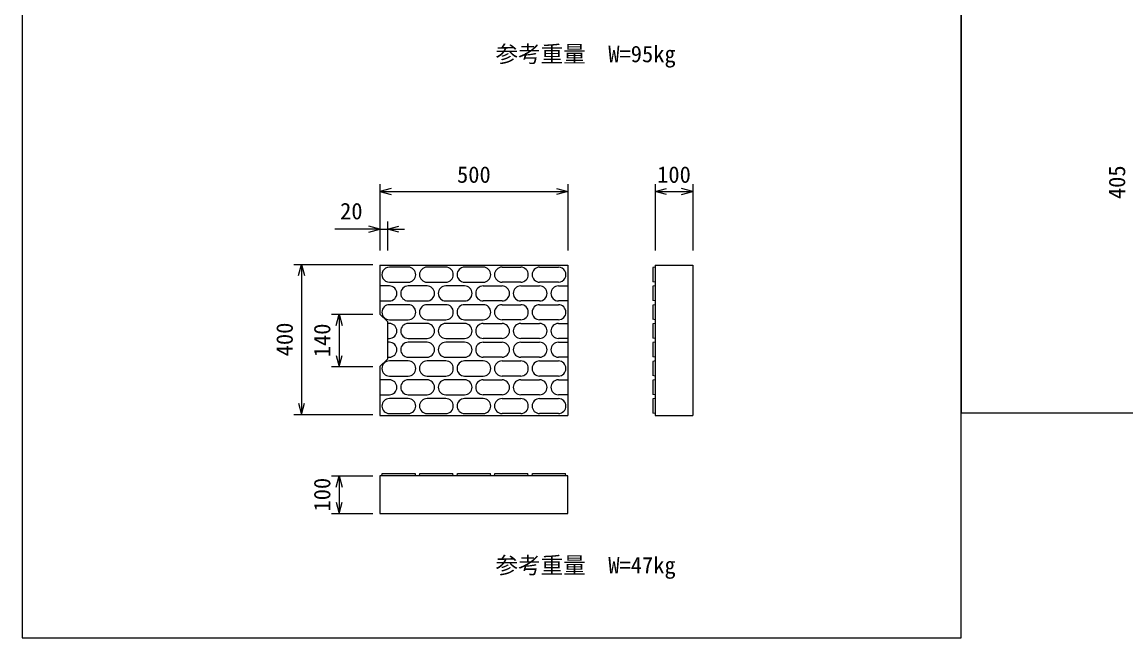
# Model space of a CAD drawing. Units: millimetres, scale not verified. Extents: x -16800 to 16800, y -5940 to 5940.
# Drawn here: x -6384 to -3446, y -49 to 1592 of the extents above; entities that cross this region are included whole.
import ezdxf
from ezdxf.enums import TextEntityAlignment as Align

# ---------------------------------------------------------------- set-up
doc = ezdxf.new("R2010")
doc.units = ezdxf.units.MM
doc.header["$LTSCALE"] = 20
for name, color, linetype, lineweight in [('0-0_DIM', 7, 'Continuous', 25), ('0-2_HATCH', 6, 'Continuous', 25), ('0-5_OUTLINE', 3, 'Continuous', 25), ('0-6_TXT', 7, 'Continuous', 25)]:
    doc.layers.add(name, color=color, linetype=linetype, lineweight=lineweight)
doc.styles.add('ＭＳ ゴシック', font='')
doc.styles.get('ＭＳ ゴシック').set_extended_font_data('MS Gothic')

msp = doc.modelspace()

# ---------------------------------------------------------------- linework, layer by layer
at = {"layer": '0-0_DIM'}
for p, q in [((-5431.55, 1160.73), (-5431.55, 983.61)), ((-4931.55, 1160.73), (-4931.55, 983.61)), ((-4698.73, 1160.73), (-4698.73, 983.61)), ((-4598.73, 1160.73), (-4598.73, 983.61)), ((-5431.55, 1140.73), (-4931.55, 1140.73)), ((-4698.73, 1140.73), (-4598.73, 1140.73)), ((-5411.55, 1060.73), (-5411.55, 983.61)), ((-5431.55, 1040.73), (-5552.06, 1040.73)), ((-5660.55, 946.7), (-5450.55, 946.7)), ((-5640.55, 946.7), (-5640.55, 546.7)), ((-5560.55, 814.2), (-5450.55, 814.2)), ((-5540.55, 814.2), (-5540.55, 674.2)), ((-5560.55, 674.2), (-5450.55, 674.2)), ((-5660.55, 546.7), (-5450.55, 546.7)), ((-5560.55, 383.14), (-5450.55, 383.14)), ((-5540.55, 383.14), (-5540.55, 283.14)), ((-5560.55, 283.14), (-5450.55, 283.14))]:
    msp.add_line(p, q, dxfattribs=at)
for points in [[(-5401.55, 1148.77), (-5431.55, 1140.73), (-5401.55, 1132.7)], [(-4961.55, 1148.77), (-4931.55, 1140.73), (-4961.55, 1132.7)], [(-4668.73, 1132.7), (-4698.73, 1140.73), (-4668.73, 1148.77)], [(-4628.73, 1132.7), (-4598.73, 1140.73), (-4628.73, 1148.77)], [(-5461.55, 1032.7), (-5431.55, 1040.73), (-5461.55, 1048.77)], [(-5431.55, 1040.73), (-5411.55, 1040.73), (-5366.11, 1040.73)], [(-5381.55, 1032.7), (-5411.55, 1040.73), (-5381.55, 1048.77)], [(-5648.58, 916.7), (-5640.55, 946.7), (-5632.51, 916.7)], [(-5548.58, 784.2), (-5540.55, 814.2), (-5532.51, 784.2)], [(-5548.58, 704.2), (-5540.55, 674.2), (-5532.51, 704.2)], [(-5648.58, 576.7), (-5640.55, 546.7), (-5632.51, 576.7)], [(-5548.58, 353.14), (-5540.55, 383.14), (-5532.51, 353.14)], [(-5548.58, 313.14), (-5540.55, 283.14), (-5532.51, 313.14)]]:
    msp.add_lwpolyline(points, dxfattribs=at)
at = {"layer": '0-2_HATCH'}
for p, q in [((-5356.55, 939.2), (-5406.55, 939.2)), ((-5256.36, 939.2), (-5306.36, 939.2)), ((-5156.73, 939.2), (-5206.36, 939.2)), ((-5106.73, 939.2), (-5056.73, 939.2)), ((-5006.54, 939.2), (-4956.55, 939.2)), ((-4698.73, 939.2), (-4705.23, 938.2)), ((-4705.23, 938.2), (-4705.23, 900.2)), ((-5406.55, 889.2), (-5431.55, 889.2)), ((-5406.55, 899.2), (-5356.55, 899.2)), ((-5306.36, 889.2), (-5356.36, 889.2)), ((-5306.36, 899.2), (-5256.36, 899.2)), ((-5206.36, 889.2), (-5256.36, 889.2)), ((-5206.36, 899.2), (-5156.73, 899.2)), ((-5156.73, 889.2), (-5106.73, 889.2)), ((-5056.73, 899.2), (-5106.73, 899.2)), ((-5056.73, 889.2), (-5006.73, 889.2)), ((-4956.55, 899.2), (-5006.54, 899.2)), ((-4956.54, 889.2), (-4931.55, 889.2)), ((-4698.73, 899.2), (-4705.23, 900.2)), ((-4698.73, 889.2), (-4705.23, 888.2)), ((-4705.23, 888.2), (-4705.23, 850.2)), ((-5431.55, 849.2), (-5406.55, 849.2)), ((-5356.55, 839.2), (-5406.55, 839.2)), ((-5356.36, 849.2), (-5306.36, 849.2)), ((-5256.36, 839.2), (-5306.36, 839.2)), ((-5256.36, 849.2), (-5206.36, 849.2)), ((-5156.73, 839.2), (-5206.36, 839.2)), ((-5106.73, 849.2), (-5156.73, 849.2)), ((-5106.73, 839.2), (-5056.73, 839.2)), ((-5006.73, 849.2), (-5056.73, 849.2)), ((-5006.54, 839.2), (-4956.55, 839.2)), ((-4931.55, 849.2), (-4956.54, 849.2)), ((-4698.73, 849.2), (-4705.23, 850.2)), ((-4698.73, 839.2), (-4705.23, 838.2)), ((-4705.23, 838.2), (-4705.23, 800.2)), ((-5406.55, 799.2), (-5356.55, 799.2)), ((-5306.36, 799.2), (-5256.36, 799.2)), ((-5206.36, 799.2), (-5156.73, 799.2)), ((-5056.73, 799.2), (-5106.73, 799.2)), ((-4956.5, 799.2), (-5006.54, 799.2)), ((-4698.73, 799.2), (-4705.23, 800.2)), ((-5406.55, 789.2), (-5411.55, 789.2)), ((-5306.36, 789.2), (-5356.36, 789.2)), ((-5206.36, 789.2), (-5256.36, 789.2)), ((-5156.73, 789.2), (-5106.73, 789.2)), ((-5056.73, 789.2), (-5006.73, 789.2)), ((-4956.54, 789.2), (-4931.55, 789.2)), ((-4698.73, 789.2), (-4705.23, 788.2)), ((-4705.23, 788.2), (-4705.23, 750.2)), ((-5411.55, 749.2), (-5406.55, 749.2)), ((-5406.55, 739.2), (-5411.55, 739.2)), ((-5356.36, 749.2), (-5306.36, 749.2)), ((-5306.36, 739.2), (-5356.36, 739.2)), ((-5256.36, 749.2), (-5206.36, 749.2)), ((-5206.36, 739.2), (-5256.36, 739.2)), ((-5106.73, 749.2), (-5156.73, 749.2)), ((-5156.73, 739.2), (-5106.73, 739.2)), ((-5006.73, 749.2), (-5056.73, 749.2)), ((-5056.73, 739.2), (-5006.73, 739.2)), ((-4931.55, 749.2), (-4956.54, 749.2)), ((-4956.54, 739.2), (-4931.55, 739.2)), ((-4698.73, 749.2), (-4705.23, 750.2)), ((-4698.73, 739.2), (-4705.23, 738.2)), ((-4705.23, 738.2), (-4705.23, 700.2)), ((-5411.55, 699.2), (-5406.55, 699.2)), ((-5356.55, 689.2), (-5406.55, 689.2)), ((-5356.36, 699.2), (-5306.36, 699.2)), ((-5256.36, 689.2), (-5306.36, 689.2)), ((-5256.36, 699.2), (-5206.36, 699.2)), ((-5156.73, 689.2), (-5206.36, 689.2)), ((-5106.73, 699.2), (-5156.73, 699.2)), ((-5106.73, 689.2), (-5056.73, 689.2)), ((-5006.73, 699.2), (-5056.73, 699.2)), ((-5006.54, 689.2), (-4956.55, 689.2)), ((-4931.55, 699.2), (-4956.54, 699.2)), ((-4698.73, 699.2), (-4705.23, 700.2)), ((-4698.73, 689.2), (-4705.23, 688.2)), ((-4705.23, 688.2), (-4705.23, 650.2)), ((-5406.55, 649.2), (-5356.55, 649.2)), ((-5306.36, 649.2), (-5256.36, 649.2)), ((-5206.36, 649.2), (-5156.73, 649.2)), ((-5056.73, 649.2), (-5106.73, 649.2)), ((-4956.55, 649.2), (-5006.54, 649.2)), ((-4698.73, 649.2), (-4705.23, 650.2)), ((-5406.55, 639.2), (-5431.55, 639.2)), ((-5306.36, 639.2), (-5356.36, 639.2)), ((-5206.36, 639.2), (-5256.36, 639.2)), ((-5156.73, 639.2), (-5106.73, 639.2)), ((-5056.73, 639.2), (-5006.73, 639.2)), ((-4956.54, 639.2), (-4931.55, 639.2)), ((-4698.73, 639.2), (-4705.23, 638.2)), ((-4705.23, 638.2), (-4705.23, 600.2)), ((-5431.55, 599.2), (-5406.55, 599.2)), ((-5356.45, 589.2), (-5406.64, 589.2)), ((-5356.36, 599.2), (-5306.36, 599.2)), ((-5256.36, 589.2), (-5306.36, 589.2)), ((-5256.36, 599.2), (-5206.36, 599.2)), ((-5156.73, 589.2), (-5206.36, 589.2)), ((-5106.73, 599.2), (-5156.73, 599.2)), ((-5106.73, 589.2), (-5056.73, 589.2)), ((-5006.73, 599.2), (-5056.73, 599.2)), ((-5006.54, 589.2), (-4956.55, 589.2)), ((-4931.55, 599.2), (-4956.54, 599.2)), ((-4698.73, 599.2), (-4705.23, 600.2)), ((-4698.73, 589.2), (-4705.23, 588.2)), ((-4705.23, 588.2), (-4705.23, 550.2)), ((-5406.55, 549.2), (-5356.55, 549.2)), ((-5306.36, 549.2), (-5256.36, 549.2)), ((-5206.36, 549.2), (-5156.73, 549.2)), ((-5056.73, 549.2), (-5106.73, 549.2)), ((-4956.55, 549.2), (-5006.54, 549.2)), ((-4698.73, 549.2), (-4705.23, 550.2)), ((-5426.55, 383.14), (-5425.55, 389.64)), ((-5425.54, 389.64), (-5337.55, 389.64)), ((-5336.55, 383.14), (-5337.55, 389.64)), ((-5326.36, 383.14), (-5325.36, 389.64)), ((-5325.36, 389.64), (-5237.36, 389.64)), ((-5236.36, 383.14), (-5237.36, 389.64)), ((-5226.36, 383.14), (-5225.36, 389.64)), ((-5225.36, 389.64), (-5137.36, 389.64)), ((-5136.36, 383.14), (-5137.36, 389.64)), ((-5126.73, 383.14), (-5125.73, 389.64)), ((-5125.73, 389.64), (-5037.73, 389.64)), ((-5036.73, 383.14), (-5037.73, 389.64)), ((-5026.54, 383.14), (-5025.54, 389.64)), ((-5025.54, 389.64), (-4937.55, 389.64)), ((-4936.55, 383.14), (-4937.55, 389.64))]:
    msp.add_line(p, q, dxfattribs=at)
for centre, start, end in [((-5406.6, 919.2), 89.84539, 270.15742), ((-5356.55, 919.2), 270, 90), ((-5306.36, 919.2), 90, 270), ((-5256.36, 919.2), 270, 90), ((-5206.36, 919.2), 90, 270), ((-5156.73, 919.2), 270, 90), ((-5106.73, 919.2), 90, 270), ((-5056.73, 919.2), 270, 90), ((-5006.54, 919.2), 90, 270), ((-4956.49, 919.2), 269.84258, 90.15461), ((-5406.55, 869.2), 270, 90), ((-5356.36, 869.2), 90, 270), ((-5306.36, 869.2), 270, 90), ((-5256.36, 869.2), 90, 270), ((-5206.36, 869.2), 270, 90), ((-5156.73, 869.2), 90, 270), ((-5106.73, 869.2), 270, 90), ((-5056.73, 869.2), 90, 270), ((-5006.73, 869.2), 270, 90), ((-4956.54, 869.2), 90, 270), ((-5406.36, 819.2), 90, 270), ((-5356.55, 819.2), 270, 90), ((-5306.36, 819.2), 90, 270), ((-5256.36, 819.2), 270, 90), ((-5206.36, 819.2), 90, 270), ((-5156.73, 819.2), 270, 90), ((-5106.73, 819.2), 90, 270), ((-5056.73, 819.2), 270, 90), ((-5006.54, 819.2), 90, 270), ((-4956.55, 819.2), 270.13449, 90), ((-5406.55, 769.2), 270, 90), ((-5356.36, 769.2), 90, 270), ((-5306.36, 769.2), 270, 90), ((-5256.36, 769.2), 90, 270), ((-5206.36, 769.2), 270, 90), ((-5156.73, 769.2), 90, 270), ((-5106.73, 769.2), 270, 90), ((-5056.73, 769.2), 90, 270), ((-5006.73, 769.2), 270, 90), ((-4956.54, 769.2), 90, 270), ((-5406.55, 719.2), 270, 90), ((-5356.36, 719.2), 90, 270), ((-5306.36, 719.2), 270, 90), ((-5256.36, 719.2), 90, 270), ((-5206.36, 719.2), 270, 90), ((-5156.73, 719.2), 90, 270), ((-5106.73, 719.2), 270, 90), ((-5056.73, 719.2), 90, 270), ((-5006.73, 719.2), 270, 90), ((-4956.54, 719.2), 90, 270), ((-5406.55, 669.2), 90, 270), ((-5356.55, 669.2), 270, 90), ((-5306.36, 669.2), 90, 270), ((-5256.36, 669.2), 270, 90), ((-5206.36, 669.2), 90, 270), ((-5156.73, 669.2), 270, 90), ((-5106.73, 669.2), 90, 270), ((-5056.73, 669.2), 270, 90), ((-5006.54, 669.2), 90, 270), ((-4956.55, 669.2), 270, 90), ((-5406.55, 619.2), 270, 90), ((-5356.36, 619.2), 90, 270), ((-5306.36, 619.2), 270, 90), ((-5256.36, 619.2), 90, 270), ((-5206.36, 619.2), 270, 90), ((-5156.73, 619.2), 90, 270), ((-5106.73, 619.2), 270, 90), ((-5056.73, 619.2), 90, 270), ((-5006.73, 619.2), 270, 90), ((-4956.54, 619.2), 90, 270), ((-5406.55, 569.2), 90.28108, 270), ((-5356.55, 569.2), 270, 89.71892), ((-5306.36, 569.2), 90, 270), ((-5256.36, 569.2), 270, 90), ((-5206.36, 569.2), 90, 270), ((-5156.73, 569.2), 270, 90), ((-5106.73, 569.2), 90, 270), ((-5056.73, 569.2), 270, 90), ((-5006.54, 569.2), 90, 270), ((-4956.49, 569.2), 270.27373, 90.15461)]:
    msp.add_arc(centre, 20, start, end, dxfattribs=at)
at = {"layer": '0-5_OUTLINE'}
for p, q in [((-5431.55, 944.2), (-4931.55, 944.2)), ((-5431.55, 944.2), (-5431.55, 814.2)), ((-4931.55, 944.2), (-4931.55, 544.2)), ((-4698.73, 944.2), (-4698.73, 544.2)), ((-4698.73, 944.2), (-4598.73, 944.2)), ((-4598.73, 944.2), (-4598.73, 544.2)), ((-5431.55, 814.2), (-5411.55, 794.2)), ((-5411.55, 794.2), (-5411.55, 694.2)), ((-5411.55, 694.2), (-5431.55, 674.2)), ((-4698.73, 544.2), (-4598.73, 544.2))]:
    msp.add_line(p, q, dxfattribs=at)
msp.add_lwpolyline([(-5431.55, 674.2), (-5431.55, 544.2), (-4931.55, 544.2)], dxfattribs=at)
msp.add_lwpolyline([(-5431.55, 283.14), (-4931.55, 283.14), (-4931.55, 383.14), (-5431.55, 383.14)], close=True, dxfattribs=at)
at = {"layer": '0-6_TXT'}
for points in [[(-6384.47, -48.66), (-3884.47, -48.66), (-3884.47, 3251.34), (-6384.47, 3251.34)], [(-3884.47, 551.34), (-1384.47, 551.34), (-1384.47, 3251.34), (-3884.47, 3251.34)]]:
    msp.add_lwpolyline(points, close=True, dxfattribs=at)

# ---------------------------------------------------------------- texts
at = {"layer": '0-0_DIM', "style": 'ＭＳ ゴシック'}
for s, p in [('参考重量\u3000W=95kg', (-5123.81, 1471.97)), ('500', (-5226.55, 1150.73)), ('100', (-4693.73, 1150.73)), ('20', (-5537.81, 1053.43)), ('参考重量\u3000W=47kg', (-5123.81, 109.89))]:
    msp.add_text(s, height=43.99, dxfattribs=at).set_placement(p, align=Align.BOTTOM_LEFT)
for s, p in [('405', (-3434.38, 1120.53)), ('400', (-5650.55, 701.7)), ('140', (-5550.55, 699.2)), ('100', (-5550.55, 288.14))]:
    msp.add_text(s, height=43.99, rotation=90, dxfattribs=at).set_placement(p, align=Align.BOTTOM_LEFT)

doc.saveas('drawing.dxf')
